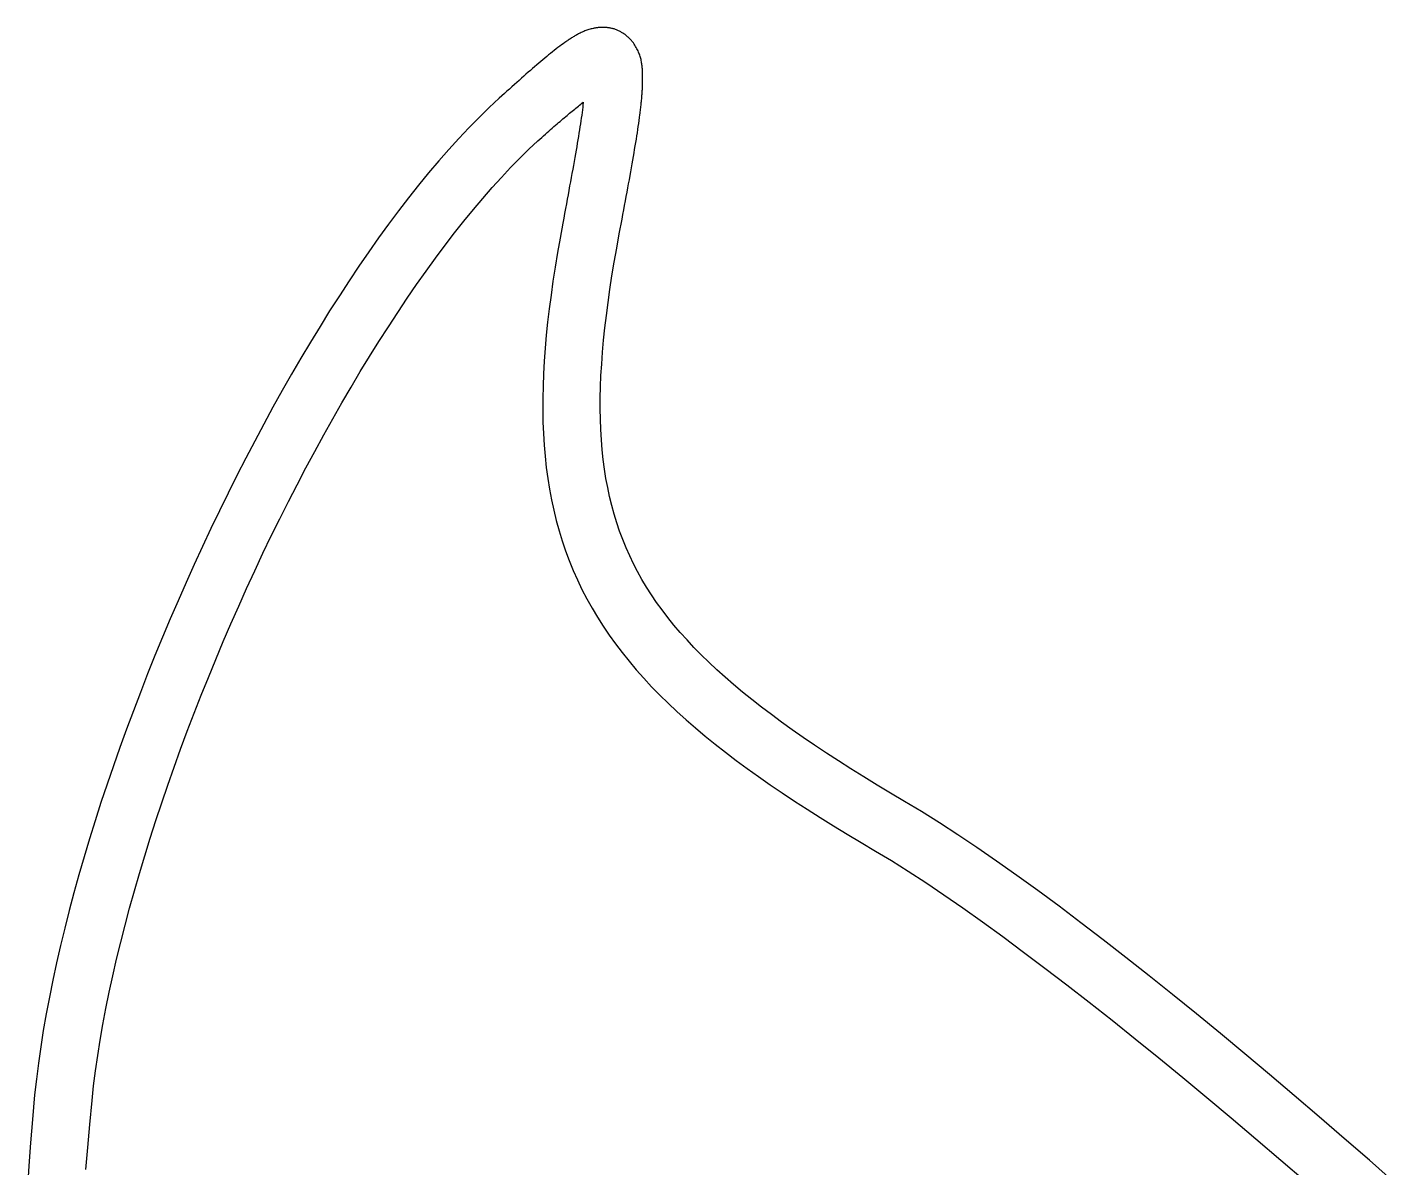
# Model space of a CAD drawing. Header units: metres. Extents: x 0 to 745, y 0 to 539.
# Drawn here: x 223.76 to 242.76, y 448.41 to 464.25 of the extents above; entities that cross this region are included whole.
import ezdxf

# ---------------------------------------------------------------- set-up
doc = ezdxf.new("R2010")
doc.units = ezdxf.units.M

msp = doc.modelspace()

# ---------------------------------------------------------------- linework, layer by layer
at = {"layer": '2', "color": 7}
for p, q in [((231.349524, 464.120511), (231.337864, 464.113196)), ((231.361234, 464.127695), (231.349524, 464.120511)), ((231.373008, 464.134745), (231.361234, 464.127695)), ((231.384861, 464.141656), (231.373008, 464.134745)), ((231.396807, 464.148424), (231.384861, 464.141656)), ((231.40886, 464.155045), (231.396807, 464.148424)), ((231.421036, 464.161514), (231.40886, 464.155045)), ((231.433348, 464.167827), (231.421036, 464.161514)), ((231.445811, 464.173981), (231.433348, 464.167827)), ((231.458439, 464.17997), (231.445811, 464.173981)), ((231.471246, 464.185791), (231.458439, 464.17997)), ((231.484248, 464.191439), (231.471246, 464.185791)), ((231.497458, 464.19691), (231.484248, 464.191439)), ((231.51089, 464.202201), (231.497458, 464.19691)), ((231.52456, 464.207306), (231.51089, 464.202201)), ((231.538482, 464.212221), (231.52456, 464.207306)), ((231.55267, 464.216943), (231.538482, 464.212221)), ((231.567138, 464.221467), (231.55267, 464.216943)), ((231.581901, 464.225789), (231.567138, 464.221467)), ((231.596974, 464.229905), (231.581901, 464.225789)), ((231.61237, 464.23381), (231.596974, 464.229905)), ((231.628104, 464.2375), (231.61237, 464.23381)), ((231.636127, 464.239253), (231.628104, 464.237498)), ((231.644286, 464.240932), (231.636127, 464.239253)), ((231.65258, 464.242528), (231.644286, 464.240932)), ((231.661004, 464.244035), (231.65258, 464.242528)), ((231.669555, 464.245446), (231.661004, 464.244035)), ((231.678231, 464.246755), (231.669555, 464.245446)), ((231.687029, 464.247954), (231.678231, 464.246755)), ((231.695945, 464.249037), (231.687029, 464.247954)), ((231.704976, 464.249997), (231.695945, 464.249037)), ((231.714119, 464.250828), (231.704976, 464.249997)), ((231.723371, 464.251523), (231.714119, 464.250828)), ((231.732729, 464.252075), (231.723371, 464.251523)), ((231.74219, 464.252478), (231.732729, 464.252075)), ((231.75175, 464.252724), (231.74219, 464.252478)), ((231.761407, 464.252808), (231.75175, 464.252724)), ((231.771158, 464.252723), (231.761407, 464.252808)), ((231.780999, 464.252461), (231.771158, 464.252723)), ((231.790927, 464.252016), (231.780999, 464.252461)), ((231.80094, 464.251382), (231.790927, 464.252016)), ((231.811034, 464.250552), (231.80094, 464.251382)), ((231.821206, 464.249519), (231.811034, 464.250552)), ((231.831452, 464.248276), (231.821206, 464.249519)), ((231.841771, 464.246817), (231.831452, 464.248276)), ((231.852159, 464.245136), (231.841771, 464.246817)), ((231.862612, 464.243224), (231.852159, 464.245136)), ((231.873127, 464.241077), (231.862612, 464.243224)), ((231.883702, 464.238686), (231.873127, 464.241077)), ((231.894334, 464.236046), (231.883702, 464.238686)), ((231.905019, 464.23315), (231.894334, 464.236046)), ((231.915754, 464.229991), (231.905019, 464.23315)), ((231.926536, 464.226562), (231.915754, 464.229991)), ((231.937306, 464.222848), (231.926536, 464.226562)), ((231.948002, 464.218845), (231.937306, 464.222848)), ((231.958616, 464.214562), (231.948002, 464.218845)), ((231.969142, 464.210009), (231.958616, 464.214562)), ((231.979573, 464.205195), (231.969142, 464.210009)), ((231.989902, 464.20013), (231.979573, 464.205195)), ((232.000123, 464.194824), (231.989902, 464.20013)), ((232.010229, 464.189286), (232.000123, 464.194824)), ((232.020212, 464.183527), (232.010229, 464.189286)), ((232.030067, 464.177556), (232.020212, 464.183527)), ((232.039786, 464.171382), (232.030067, 464.177556)), ((232.049363, 464.165015), (232.039786, 464.171382)), ((232.05879, 464.158465), (232.049363, 464.165015)), ((232.068062, 464.151742), (232.05879, 464.158465)), ((232.077171, 464.144856), (232.068062, 464.151742)), ((232.086111, 464.137815), (232.077171, 464.144856)), ((232.094875, 464.13063), (232.086111, 464.137815)), ((232.103456, 464.12331), (232.094875, 464.13063)), ((232.111847, 464.115866), (232.103456, 464.12331)), ((232.120042, 464.108306), (232.111847, 464.115866)), ((231.085049, 463.932415), (231.059385, 463.912244)), ((231.110398, 463.95205), (231.085049, 463.932415)), ((231.135442, 463.971149), (231.110398, 463.95205)), ((231.160193, 463.989712), (231.135442, 463.971149)), ((231.18466, 464.00774), (231.160193, 463.989712)), ((231.208857, 464.025231), (231.18466, 464.00774)), ((231.232792, 464.042187), (231.208857, 464.025231)), ((231.244651, 464.050486), (231.232792, 464.042187)), ((231.256431, 464.058693), (231.244651, 464.050486)), ((231.268145, 464.066803), (231.256431, 464.058693)), ((231.279808, 464.074812), (231.268145, 464.066803)), ((231.291435, 464.082716), (231.279808, 464.074812)), ((231.303039, 464.09051), (231.291435, 464.082716)), ((231.314636, 464.098191), (231.303039, 464.09051)), ((231.326239, 464.105754), (231.314636, 464.098191)), ((231.337864, 464.113196), (231.326239, 464.105754)), ((232.128034, 464.10064), (232.120042, 464.108306)), ((232.135816, 464.092879), (232.128034, 464.10064)), ((232.143381, 464.085032), (232.135816, 464.092879)), ((232.150722, 464.077108), (232.143381, 464.085032)), ((232.157833, 464.069117), (232.150722, 464.077108)), ((232.164708, 464.06107), (232.157833, 464.069117)), ((232.171338, 464.052974), (232.164708, 464.06107)), ((232.177718, 464.044841), (232.171338, 464.052974)), ((232.183841, 464.03668), (232.177718, 464.044841)), ((232.1897, 464.028501), (232.183841, 464.03668)), ((232.195288, 464.020313), (232.1897, 464.028501)), ((232.205824, 464.004022), (232.195288, 464.020313)), ((232.215696, 463.9879), (232.205824, 464.004022)), ((232.224925, 463.97194), (232.215696, 463.9879)), ((232.233534, 463.956134), (232.224925, 463.97194)), ((232.241545, 463.940475), (232.233534, 463.956134)), ((232.24898, 463.924954), (232.241545, 463.940475)), ((232.255862, 463.909563), (232.24898, 463.924954)), ((230.869981, 463.756032), (230.841398, 463.73157)), ((230.898161, 463.779957), (230.869981, 463.756032)), ((230.925948, 463.803345), (230.898161, 463.779957)), ((230.953354, 463.826197), (230.925948, 463.803345)), ((230.98039, 463.848513), (230.953354, 463.826197)), ((231.007067, 463.870293), (230.98039, 463.848513)), ((231.033395, 463.891536), (231.007067, 463.870293)), ((231.059385, 463.912244), (231.033395, 463.891536)), ((232.262211, 463.894296), (232.255862, 463.909563)), ((232.268051, 463.879144), (232.262211, 463.894296)), ((232.273404, 463.8641), (232.268051, 463.879144)), ((232.278292, 463.849155), (232.273404, 463.8641)), ((232.282737, 463.834303), (232.278292, 463.849155)), ((232.28676, 463.819536), (232.282737, 463.834303)), ((232.290386, 463.804845), (232.28676, 463.819536)), ((232.293634, 463.790223), (232.290386, 463.804845)), ((232.296528, 463.775663), (232.293634, 463.790223)), ((232.29909, 463.761156), (232.296528, 463.775663)), ((232.301342, 463.746695), (232.29909, 463.761156)), ((232.303305, 463.732273), (232.301342, 463.746695)), ((230.629107, 463.545315), (230.596903, 463.51656)), ((230.660819, 463.573533), (230.629107, 463.545315)), ((230.692052, 463.601214), (230.660819, 463.573533)), ((230.722815, 463.628359), (230.692052, 463.601214)), ((230.75312, 463.654967), (230.722815, 463.628359)), ((230.782979, 463.681038), (230.75312, 463.654967)), ((230.812401, 463.706572), (230.782979, 463.681038)), ((230.841398, 463.73157), (230.812401, 463.706572)), ((232.305003, 463.717881), (232.303305, 463.732273)), ((232.306458, 463.703512), (232.305003, 463.717881)), ((232.30769, 463.689157), (232.306458, 463.703512)), ((232.308724, 463.674811), (232.30769, 463.689157)), ((232.30958, 463.660463), (232.308724, 463.674811)), ((232.310281, 463.646108), (232.30958, 463.660463)), ((232.310849, 463.631737), (232.310281, 463.646108)), ((232.311307, 463.617343), (232.310849, 463.631737)), ((232.311676, 463.602917), (232.311307, 463.617343)), ((232.311978, 463.588452), (232.311676, 463.602917)), ((232.312236, 463.573941), (232.311978, 463.588452)), ((232.312472, 463.559375), (232.312236, 463.573941)), ((232.31266, 463.544725), (232.312472, 463.559375)), ((232.312746, 463.529965), (232.31266, 463.544725)), ((230.428139, 463.36473), (230.39276, 463.332753)), ((230.462962, 463.396171), (230.428139, 463.36473)), ((230.497238, 463.427073), (230.462962, 463.396171)), ((230.53098, 463.457439), (230.497238, 463.427073)), ((230.564198, 463.487268), (230.53098, 463.457439)), ((230.596903, 463.51656), (230.564198, 463.487268)), ((232.306134, 463.34302), (232.307203, 463.359363)), ((232.307203, 463.359363), (232.308182, 463.375557)), ((232.308182, 463.375557), (232.309068, 463.391603)), ((232.309068, 463.391603), (232.309861, 463.407507)), ((232.309861, 463.407507), (232.31056, 463.42327)), ((232.31056, 463.42327), (232.311165, 463.438896)), ((232.311165, 463.438896), (232.311673, 463.454389)), ((232.311673, 463.454389), (232.312085, 463.469752)), ((232.312085, 463.469752), (232.312399, 463.484987)), ((232.312399, 463.484987), (232.312615, 463.500099)), ((232.312615, 463.500099), (232.312731, 463.515091)), ((232.312731, 463.515091), (232.312746, 463.529965)), ((230.320288, 463.267187), (230.18016, 463.137253)), ((230.356813, 463.300239), (230.320288, 463.267187)), ((230.39276, 463.332753), (230.356813, 463.300239)), ((231.41968, 463.159018), (231.436319, 463.172526)), ((231.436319, 463.172526), (231.452871, 463.185931)), ((231.452871, 463.185931), (231.469357, 463.199257)), ((231.469357, 463.199257), (231.4858, 463.212525)), ((231.483352, 463.165189), (231.483215, 463.162991)), ((231.48347, 463.167325), (231.483352, 463.165189)), ((231.48357, 463.169407), (231.48347, 463.167325)), ((231.483656, 463.171444), (231.48357, 463.169407)), ((231.483731, 463.173443), (231.483656, 463.171444)), ((231.483796, 463.175414), (231.483731, 463.173443)), ((231.483854, 463.177364), (231.483796, 463.175414)), ((231.483907, 463.179302), (231.483854, 463.177364)), ((231.483959, 463.181236), (231.483907, 463.179302)), ((231.484012, 463.183173), (231.483959, 463.181236)), ((231.484068, 463.185124), (231.484012, 463.183173)), ((231.48413, 463.187094), (231.484068, 463.185124)), ((231.4842, 463.189094), (231.48413, 463.187094)), ((231.48428, 463.191131), (231.4842, 463.189094)), ((231.484374, 463.193214), (231.48428, 463.191131)), ((231.484484, 463.19535), (231.484374, 463.193214)), ((231.484613, 463.197548), (231.484484, 463.19535)), ((231.484762, 463.199816), (231.484613, 463.197548)), ((231.484935, 463.202163), (231.484762, 463.199816)), ((231.485134, 463.204596), (231.484935, 463.202163)), ((231.485361, 463.207125), (231.485134, 463.204596)), ((231.48562, 463.209757), (231.485361, 463.207125)), ((231.485912, 463.2125), (231.48562, 463.209757)), ((231.4858, 463.212525), (231.485912, 463.2125)), ((232.288637, 463.152408), (232.290645, 463.170617)), ((232.290645, 463.170617), (232.292572, 463.18864)), ((232.292572, 463.18864), (232.294418, 463.206481)), ((232.294418, 463.206481), (232.296181, 463.224142)), ((232.296181, 463.224142), (232.297861, 463.241627)), ((232.297861, 463.241627), (232.299456, 463.258939)), ((232.299456, 463.258939), (232.300966, 463.276081)), ((232.300966, 463.276081), (232.30239, 463.293057)), ((232.30239, 463.293057), (232.303727, 463.30987)), ((232.303727, 463.30987), (232.304975, 463.326523)), ((232.304975, 463.326523), (232.306134, 463.34302)), ((230.039917, 463.001045), (229.899621, 462.858725)), ((230.18016, 463.137253), (230.039917, 463.001045)), ((231.185507, 462.964093), (231.205267, 462.980937)), ((231.205267, 462.980937), (231.224655, 462.997391)), ((231.224655, 462.997391), (231.243694, 463.013478)), ((231.243694, 463.013478), (231.262406, 463.02922)), ((231.262406, 463.02922), (231.280812, 463.044639)), ((231.280812, 463.044639), (231.298934, 463.059757)), ((231.298934, 463.059757), (231.316794, 463.074597)), ((231.316794, 463.074597), (231.334415, 463.08918)), ((231.334415, 463.08918), (231.351817, 463.103528)), ((231.351817, 463.103528), (231.369023, 463.117664)), ((231.369023, 463.117664), (231.386054, 463.13161)), ((231.386054, 463.13161), (231.402933, 463.145387)), ((231.402933, 463.145387), (231.41968, 463.159018)), ((231.460508, 462.99322), (231.454582, 462.953283)), ((231.466126, 463.032077), (231.460508, 462.99322)), ((231.471436, 463.069857), (231.466126, 463.032077)), ((231.476432, 463.10656), (231.471436, 463.069857)), ((231.481112, 463.142188), (231.476432, 463.10656)), ((231.481496, 463.145179), (231.481112, 463.142188)), ((231.481841, 463.148041), (231.481496, 463.145179)), ((231.482148, 463.150784), (231.481841, 463.148041)), ((231.482421, 463.153415), (231.482148, 463.150784)), ((231.482661, 463.155943), (231.482421, 463.153415)), ((231.482872, 463.158376), (231.482661, 463.155943)), ((231.483056, 463.160723), (231.482872, 463.158376)), ((231.483215, 463.162991), (231.483056, 463.160723)), ((232.264308, 462.959369), (232.26978, 462.999642)), ((232.26978, 462.999642), (232.274952, 463.039062)), ((232.274952, 463.039062), (232.277423, 463.058456)), ((232.277423, 463.058456), (232.27982, 463.077645)), ((232.27982, 463.077645), (232.28214, 463.096631)), ((232.28214, 463.096631), (232.284384, 463.115418)), ((232.284384, 463.115418), (232.28655, 463.134009)), ((232.28655, 463.134009), (232.288637, 463.152408)), ((229.899621, 462.858725), (229.759333, 462.710451)), ((230.962698, 462.769382), (230.98737, 462.791334)), ((230.98737, 462.791334), (231.011452, 462.812676)), ((231.011452, 462.812676), (231.034967, 462.83343)), ((231.034967, 462.83343), (231.057935, 462.853618)), ((231.057935, 462.853618), (231.08038, 462.873262)), ((231.08038, 462.873262), (231.102322, 462.892384)), ((231.102322, 462.892384), (231.123784, 462.911005)), ((231.123784, 462.911005), (231.144788, 462.92915)), ((231.144788, 462.92915), (231.165355, 462.946838)), ((231.165355, 462.946838), (231.185507, 462.964093)), ((231.434997, 462.826992), (231.427875, 462.782731)), ((231.441824, 462.870171), (231.434997, 462.826992)), ((231.448353, 462.912268), (231.441824, 462.870171)), ((231.454582, 462.953283), (231.448353, 462.912268)), ((232.232577, 462.744928), (232.239497, 462.789586)), ((232.239497, 462.789586), (232.246133, 462.833351)), ((232.246133, 462.833351), (232.252482, 462.876231)), ((232.252482, 462.876231), (232.258542, 462.918234)), ((232.258542, 462.918234), (232.264308, 462.959369)), ((229.759333, 462.710451), (229.619115, 462.556384)), ((230.732149, 462.558453), (230.85768, 462.675025)), ((230.85768, 462.675025), (230.884928, 462.69964)), ((230.884928, 462.69964), (230.911499, 462.723557)), ((230.911499, 462.723557), (230.937415, 462.746797)), ((230.937415, 462.746797), (230.962698, 462.769382)), ((231.396509, 462.594834), (231.387962, 462.545141)), ((231.404776, 462.643438), (231.396509, 462.594834)), ((231.412762, 462.690955), (231.404776, 462.643438)), ((231.420463, 462.737385), (231.412762, 462.690955)), ((231.427875, 462.782731), (231.420463, 462.737385)), ((232.202117, 462.557205), (232.210143, 462.605515)), ((232.210143, 462.605515), (232.217897, 462.652901)), ((232.217897, 462.652901), (232.225376, 462.699369)), ((232.225376, 462.699369), (232.232577, 462.744928)), ((229.619115, 462.556384), (229.479027, 462.396683)), ((230.478089, 462.305063), (230.605586, 462.435073)), ((230.605586, 462.435073), (230.732149, 462.558453)), ((231.370045, 462.442487), (231.36068, 462.389523)), ((231.37914, 462.49436), (231.370045, 462.442487)), ((231.387962, 462.545141), (231.37914, 462.49436)), ((232.167352, 462.354551), (232.176437, 462.406642)), ((232.176437, 462.406642), (232.185261, 462.457776)), ((232.185261, 462.457776), (232.193822, 462.507961)), ((232.193822, 462.507961), (232.202117, 462.557205)), ((229.339132, 462.231508), (229.199489, 462.061019)), ((229.479027, 462.396683), (229.339132, 462.231508)), ((230.349754, 462.168604), (230.478089, 462.305063)), ((231.330999, 462.224072), (231.320586, 462.166731)), ((231.341154, 462.280317), (231.330999, 462.224072)), ((231.351049, 462.335467), (231.341154, 462.280317)), ((231.36068, 462.389523), (231.351049, 462.335467)), ((232.138566, 462.192455), (232.148414, 462.247466)), ((232.148414, 462.247466), (232.15801, 462.301495)), ((232.15801, 462.301495), (232.167352, 462.354551)), ((229.199489, 462.061019), (229.060161, 461.885376)), ((230.090961, 461.877058), (230.220679, 462.025876)), ((230.220679, 462.025876), (230.349754, 462.168604)), ((231.299002, 462.048757), (231.287837, 461.988122)), ((231.30992, 462.108293), (231.299002, 462.048757)), ((231.320586, 462.166731), (231.30992, 462.108293)), ((232.107545, 462.021455), (232.118129, 462.079458)), ((232.118129, 462.079458), (232.12847, 462.136455)), ((232.12847, 462.136455), (232.138566, 462.192455)), ((229.060161, 461.885376), (228.921208, 461.704738)), ((229.960697, 461.72233), (230.090961, 461.877058)), ((231.264774, 461.863551), (231.252882, 461.799613)), ((231.276426, 461.926387), (231.264774, 461.863551)), ((231.287837, 461.988122), (231.276426, 461.926387)), ((232.062843, 461.779232), (232.074367, 461.841336)), ((232.074367, 461.841336), (232.085661, 461.902402)), ((232.085661, 461.902402), (232.096721, 461.962439)), ((232.096721, 461.962439), (232.107545, 462.021455)), ((228.921208, 461.704738), (228.782692, 461.519266)), ((229.829985, 461.561871), (229.960697, 461.72233)), ((231.228396, 461.668424), (231.215807, 461.601172)), ((231.240756, 461.734571), (231.228396, 461.668424)), ((231.252882, 461.799613), (231.240756, 461.734571)), ((232.026914, 461.586616), (232.039113, 461.65188)), ((232.039113, 461.65188), (232.05109, 461.716083)), ((232.05109, 461.716083), (232.062843, 461.779232)), ((228.782692, 461.519266), (228.644674, 461.329119)), ((229.698921, 461.395862), (229.829985, 461.561871)), ((231.202992, 461.532814), (231.165142, 461.326184)), ((231.215807, 461.601172), (231.202992, 461.532814)), ((232.001863, 461.452871), (232.014497, 461.520282)), ((232.014497, 461.520282), (232.026914, 461.586616)), ((228.644674, 461.329119), (228.507216, 461.134456)), ((229.567602, 461.224483), (229.698921, 461.395862)), ((231.165142, 461.326184), (231.129829, 461.123066)), ((231.95244, 461.184748), (231.989016, 461.384375)), ((231.989016, 461.384375), (232.001863, 461.452871)), ((228.507216, 461.134456), (228.370378, 460.935438)), ((229.436127, 461.047912), (229.567602, 461.224483)), ((231.129829, 461.123066), (231.097111, 460.92339)), ((231.91847, 460.989524), (231.95244, 461.184748)), ((228.370378, 460.935438), (228.234221, 460.732225)), ((229.304592, 460.86633), (229.436127, 461.047912)), ((231.097111, 460.92339), (231.067044, 460.727084)), ((231.887133, 460.798606), (231.91847, 460.989524)), ((228.234221, 460.732225), (228.098808, 460.524976)), ((229.173094, 460.679916), (229.304592, 460.86633)), ((231.067044, 460.727084), (231.039689, 460.534079)), ((231.858454, 460.611895), (231.887133, 460.798606)), ((228.098808, 460.524976), (227.964199, 460.313851)), ((229.04173, 460.48885), (229.173094, 460.679916)), ((231.039689, 460.534079), (231.015102, 460.344304)), ((231.83246, 460.429292), (231.858454, 460.611895)), ((228.910599, 460.293312), (229.04173, 460.48885)), ((231.015102, 460.344304), (230.993342, 460.157688)), ((231.809177, 460.2507), (231.83246, 460.429292)), ((227.964199, 460.313851), (227.830456, 460.09901)), ((228.779796, 460.093482), (228.910599, 460.293312)), ((230.993342, 460.157688), (230.974467, 459.974162)), ((231.788633, 460.07602), (231.809177, 460.2507)), ((227.830456, 460.09901), (227.697639, 459.880613)), ((228.649419, 459.889539), (228.779796, 460.093482)), ((230.974467, 459.974162), (230.958535, 459.793654)), ((231.770854, 459.905153), (231.788633, 460.07602)), ((227.697639, 459.880613), (227.56581, 459.658819)), ((228.519565, 459.681663), (228.649419, 459.889539)), ((230.958535, 459.793654), (230.945604, 459.616096)), ((231.755865, 459.738002), (231.770854, 459.905153)), ((227.56581, 459.658819), (227.435031, 459.433789)), ((228.390332, 459.470033), (228.519565, 459.681663)), ((230.945604, 459.616096), (230.935732, 459.441415)), ((231.734368, 459.414452), (231.743695, 459.574467)), ((231.743695, 459.574467), (231.755865, 459.738002)), ((227.435031, 459.433789), (227.305362, 459.205682)), ((228.261816, 459.254831), (228.390332, 459.470033)), ((230.935732, 459.441415), (230.928977, 459.269541)), ((231.727912, 459.257856), (231.734368, 459.414452)), ((227.305362, 459.205682), (227.176865, 458.974657)), ((228.134116, 459.036234), (228.261816, 459.254831)), ((230.928977, 459.269541), (230.925398, 459.100405)), ((231.724353, 459.104582), (231.727912, 459.257856)), ((228.007327, 458.814424), (228.134116, 459.036234)), ((230.925398, 459.100405), (230.925052, 458.933936)), ((231.723718, 458.954532), (231.724353, 459.104582)), ((227.176865, 458.974657), (227.0496, 458.740876)), ((227.881547, 458.589579), (228.007327, 458.814424)), ((230.925052, 458.933936), (230.927998, 458.770063)), ((231.726032, 458.807606), (231.723718, 458.954532)), ((231.731323, 458.663708), (231.726032, 458.807606)), ((227.0496, 458.740876), (226.92363, 458.504497)), ((230.927998, 458.770063), (230.934293, 458.608716)), ((230.934293, 458.608716), (230.943996, 458.449825)), ((231.739618, 458.522738), (231.731323, 458.663708)), ((226.92363, 458.504497), (226.799015, 458.26568)), ((227.756874, 458.361879), (227.881547, 458.589579)), ((230.943996, 458.449825), (230.957165, 458.293319)), ((231.750941, 458.384598), (231.739618, 458.522738)), ((226.799015, 458.26568), (226.675817, 458.024585)), ((227.633404, 458.131505), (227.756874, 458.361879)), ((230.957165, 458.293319), (230.973857, 458.139128)), ((231.765321, 458.24919), (231.750941, 458.384598)), ((231.782783, 458.116415), (231.765321, 458.24919)), ((227.511236, 457.898636), (227.633404, 458.131505)), ((230.973857, 458.139128), (230.994132, 457.987181)), ((231.803354, 457.986175), (231.782783, 458.116415)), ((226.675817, 458.024585), (226.554097, 457.781372)), ((227.390465, 457.663451), (227.511236, 457.898636)), ((230.994132, 457.987181), (231.018047, 457.837408)), ((231.827061, 457.858371), (231.803354, 457.986175)), ((231.85393, 457.732906), (231.827061, 457.858371)), ((226.554097, 457.781372), (226.433916, 457.536201)), ((227.271189, 457.426131), (227.390465, 457.663451)), ((231.018047, 457.837408), (231.045659, 457.689738)), ((231.045659, 457.689738), (231.077028, 457.544102)), ((231.883987, 457.609681), (231.85393, 457.732906)), ((226.433916, 457.536201), (226.315335, 457.289232)), ((231.077028, 457.544102), (231.112212, 457.400428)), ((231.917259, 457.488597), (231.883987, 457.609681)), ((231.953772, 457.369557), (231.917259, 457.488597)), ((226.315335, 457.289232), (226.198416, 457.040624)), ((227.153505, 457.186854), (227.271189, 457.426131)), ((231.112212, 457.400428), (231.151268, 457.258646)), ((231.993554, 457.252461), (231.953772, 457.369557)), ((227.037511, 456.945802), (227.153505, 457.186854)), ((231.151268, 457.258646), (231.194254, 457.118687)), ((231.194254, 457.118687), (231.241229, 456.980479)), ((232.036629, 457.137212), (231.993554, 457.252461)), ((232.083026, 457.023711), (232.036629, 457.137212)), ((226.198416, 457.040624), (226.083263, 456.790578)), ((226.923304, 456.703153), (227.037511, 456.945802)), ((231.241229, 456.980479), (231.29225, 456.843952)), ((232.13277, 456.91186), (232.083026, 457.023711)), ((232.185888, 456.80156), (232.13277, 456.91186)), ((226.083263, 456.790578), (225.969995, 456.539293)), ((231.29225, 456.843952), (231.347377, 456.709035)), ((231.347377, 456.709035), (231.406666, 456.575659)), ((232.24257, 456.692478), (232.185888, 456.80156)), ((225.969995, 456.539293), (225.858693, 456.286927)), ((226.810935, 456.459046), (226.923304, 456.703153)), ((231.406666, 456.575659), (231.470176, 456.443753)), ((232.303025, 456.584295), (232.24257, 456.692478)), ((232.367312, 456.476934), (232.303025, 456.584295)), ((226.700444, 456.213623), (226.810935, 456.459046)), ((231.470176, 456.443753), (231.537801, 456.313479)), ((232.435486, 456.370321), (232.367312, 456.476934)), ((232.507604, 456.264379), (232.435486, 456.370321)), ((225.858693, 456.286927), (225.749436, 456.033638)), ((226.591909, 455.967066), (226.700444, 456.213623)), ((231.537801, 456.313479), (231.609414, 456.184985)), ((231.609414, 456.184985), (231.685043, 456.058177)), ((232.583723, 456.159034), (232.507604, 456.264379)), ((232.6639, 456.05421), (232.583723, 456.159034)), ((225.749436, 456.033638), (225.642304, 455.779583)), ((226.485408, 455.719557), (226.591909, 455.967066)), ((231.685043, 456.058177), (231.764718, 455.932961)), ((232.748191, 455.949831), (232.6639, 456.05421)), ((232.836654, 455.845822), (232.748191, 455.949831)), ((225.642304, 455.779583), (225.537378, 455.52492)), ((231.764718, 455.932961), (231.848465, 455.809243)), ((231.848465, 455.809243), (231.936314, 455.686928)), ((232.929345, 455.742108), (232.836654, 455.845822)), ((226.381018, 455.471277), (226.485408, 455.719557)), ((231.936314, 455.686928), (232.028293, 455.565921)), ((232.028293, 455.565921), (232.12443, 455.44613)), ((233.026321, 455.638612), (232.929345, 455.742108)), ((233.127638, 455.53526), (233.026321, 455.638612)), ((225.537378, 455.52492), (225.434738, 455.269806)), ((226.278816, 455.22241), (226.381018, 455.471277)), ((232.12443, 455.44613), (232.224754, 455.327459)), ((233.233354, 455.431976), (233.127638, 455.53526)), ((233.343525, 455.328684), (233.233354, 455.431976)), ((225.434738, 455.269806), (225.334464, 455.014399)), ((226.178882, 454.973136), (226.278816, 455.22241)), ((232.224754, 455.327459), (232.329292, 455.209814)), ((232.329292, 455.209814), (232.438073, 455.093101)), ((233.458208, 455.22531), (233.343525, 455.328684)), ((233.577459, 455.121777), (233.458208, 455.22531)), ((225.334464, 455.014399), (225.236636, 454.758857)), ((232.438073, 455.093101), (232.551125, 454.977225)), ((233.701336, 455.01801), (233.577459, 455.121777)), ((233.829896, 454.913934), (233.701336, 455.01801)), ((226.081291, 454.723639), (226.178882, 454.973136)), ((232.551125, 454.977225), (232.668477, 454.862093)), ((232.668477, 454.862093), (232.790157, 454.74761)), ((233.963194, 454.809473), (233.829896, 454.913934)), ((234.101288, 454.704551), (233.963194, 454.809473)), ((225.236636, 454.758857), (225.141335, 454.503338)), ((225.986123, 454.4741), (226.081291, 454.723639)), ((232.790157, 454.74761), (232.916193, 454.633682)), ((232.916193, 454.633682), (233.046613, 454.520215)), ((234.244235, 454.599094), (234.101288, 454.704551)), ((225.141335, 454.503338), (225.048641, 454.247999)), ((225.893454, 454.224701), (225.986123, 454.4741)), ((233.046613, 454.520215), (233.181446, 454.407114)), ((234.392091, 454.493025), (234.244235, 454.599094)), ((234.544913, 454.386269), (234.392091, 454.493025)), ((225.048641, 454.247999), (224.958633, 453.992998)), ((233.181446, 454.407114), (233.320721, 454.294285)), ((233.320721, 454.294285), (233.464464, 454.181634)), ((234.702758, 454.278751), (234.544913, 454.386269)), ((234.865682, 454.170395), (234.702758, 454.278751)), ((225.803362, 453.975625), (225.893454, 454.224701)), ((233.464464, 454.181634), (233.612706, 454.069066)), ((233.612706, 454.069066), (233.765473, 453.956488)), ((235.033743, 454.061126), (234.865682, 454.170395)), ((235.206997, 453.950869), (235.033743, 454.061126)), ((224.958633, 453.992998), (224.871392, 453.738492)), ((225.715926, 453.727053), (225.803362, 453.975625)), ((233.765473, 453.956488), (233.922795, 453.843804)), ((235.385501, 453.839546), (235.206997, 453.950869)), ((224.871392, 453.738492), (224.786998, 453.48464)), ((225.631222, 453.479168), (225.715926, 453.727053)), ((233.922795, 453.843804), (234.084699, 453.730922)), ((234.084699, 453.730922), (234.251215, 453.617746)), ((235.569312, 453.727085), (235.385501, 453.839546)), ((235.758486, 453.613408), (235.569312, 453.727085)), ((224.786998, 453.48464), (224.705531, 453.231598)), ((225.549328, 453.232152), (225.631222, 453.479168)), ((234.251215, 453.617746), (234.422369, 453.504182)), ((234.422369, 453.504182), (234.598191, 453.390136)), ((235.95308, 453.49844), (235.758486, 453.613408)), ((236.189176, 453.356753), (235.95308, 453.49844)), ((234.598191, 453.390136), (234.778709, 453.275514)), ((236.435374, 453.202617), (236.189176, 453.356753)), ((224.705531, 453.231598), (224.627072, 452.979525)), ((225.470322, 452.986186), (225.549328, 453.232152)), ((234.778709, 453.275514), (234.963951, 453.160221)), ((234.963951, 453.160221), (235.153945, 453.044164)), ((236.691209, 453.036485), (236.435374, 453.202617)), ((224.627072, 452.979525), (224.551701, 452.728579)), ((225.394281, 452.741453), (225.470322, 452.986186)), ((235.153945, 453.044164), (235.34872, 452.927247)), ((235.34872, 452.927247), (235.548304, 452.809377)), ((236.956213, 452.858813), (236.691209, 453.036485)), ((224.551701, 452.728579), (224.479497, 452.478916)), ((225.321284, 452.498135), (225.394281, 452.741453)), ((235.548304, 452.809377), (235.769671, 452.676369)), ((237.229918, 452.670056), (236.956213, 452.858813)), ((235.769671, 452.676369), (236.002315, 452.530314)), ((236.002315, 452.530314), (236.245716, 452.371694)), ((237.511857, 452.470668), (237.229918, 452.670056)), ((224.479497, 452.478916), (224.410542, 452.230694)), ((225.251408, 452.256414), (225.321284, 452.498135)), ((236.245716, 452.371694), (236.499354, 452.200989)), ((237.801565, 452.261104), (237.511857, 452.470668)), ((224.410542, 452.230694), (224.344914, 451.984072)), ((225.18473, 452.016472), (225.251408, 452.256414)), ((236.499354, 452.200989), (236.762712, 452.018681)), ((238.098572, 452.041818), (237.801565, 452.261104)), ((224.344914, 451.984072), (224.282695, 451.739207)), ((225.121329, 451.778491), (225.18473, 452.016472)), ((236.762712, 452.018681), (237.035269, 451.825249)), ((238.402413, 451.813266), (238.098572, 452.041818)), ((225.061282, 451.542653), (225.121329, 451.778491)), ((237.035269, 451.825249), (237.316507, 451.621175)), ((238.712619, 451.575901), (238.402413, 451.813266)), ((224.282695, 451.739207), (224.223965, 451.496257)), ((237.316507, 451.621175), (237.605905, 451.406941)), ((224.223965, 451.496257), (224.168803, 451.255378)), ((225.004666, 451.30914), (225.061282, 451.542653)), ((237.605905, 451.406941), (237.902946, 451.183026)), ((239.028725, 451.330179), (238.712619, 451.575901)), ((224.168803, 451.255378), (224.11729, 451.01673)), ((224.951559, 451.078135), (225.004666, 451.30914)), ((239.350263, 451.076555), (239.028725, 451.330179)), ((224.11729, 451.01673), (224.069505, 450.780469)), ((224.90204, 450.84982), (224.951559, 451.078135)), ((237.902946, 451.183026), (238.207108, 450.949913)), ((239.676765, 450.815482), (239.350263, 451.076555)), ((224.856185, 450.624375), (224.90204, 450.84982)), ((238.207108, 450.949913), (238.517874, 450.708081)), ((224.069505, 450.780469), (224.025531, 450.546753)), ((238.517874, 450.708081), (238.834724, 450.458011)), ((240.007765, 450.547416), (239.676765, 450.815482)), ((224.025531, 450.546753), (223.985445, 450.31574)), ((224.814072, 450.401985), (224.856185, 450.624375)), ((238.834724, 450.458011), (239.157138, 450.200186)), ((240.342795, 450.272812), (240.007765, 450.547416)), ((223.985445, 450.31574), (223.949329, 450.087588)), ((224.775779, 450.18283), (224.814072, 450.401985)), ((240.681389, 449.992124), (240.342795, 450.272812)), ((223.949329, 450.087588), (223.917263, 449.862454)), ((224.741384, 449.967093), (224.775779, 450.18283)), ((239.157138, 450.200186), (239.484597, 449.935085)), ((224.710964, 449.754956), (224.741384, 449.967093)), ((239.484597, 449.935085), (239.816583, 449.663189)), ((241.023079, 449.705807), (240.681389, 449.992124)), ((223.917263, 449.862454), (223.889326, 449.640496)), ((224.684596, 449.5466), (224.710964, 449.754956)), ((241.367398, 449.414315), (241.023079, 449.705807)), ((223.889326, 449.640496), (223.8656, 449.421872)), ((224.66236, 449.342209), (224.684596, 449.5466)), ((239.816583, 449.663189), (240.152576, 449.38498)), ((223.8656, 449.421872), (223.833293, 449.082035)), ((224.630404, 449.00925), (224.66236, 449.342209)), ((240.152576, 449.38498), (240.492056, 449.100939)), ((241.71388, 449.118103), (241.367398, 449.414315)), ((242.062056, 448.817627), (241.71388, 449.118103)), ((223.833293, 449.082035), (223.805444, 448.754428)), ((224.602428, 448.690201), (224.630404, 449.00925)), ((240.492056, 449.100939), (240.834504, 448.811545)), ((223.805444, 448.754428), (223.782248, 448.438173)), ((240.834504, 448.811545), (241.179401, 448.517281)), ((242.41146, 448.51334), (242.062056, 448.817627)), ((224.578656, 448.384061), (224.602428, 448.690201)), ((223.782248, 448.438173), (223.763898, 448.132388)), ((241.179401, 448.517281), (241.526228, 448.218627)), ((242.761625, 448.205697), (242.41146, 448.51334))]:
    msp.add_line(p, q, dxfattribs=at)

doc.saveas('drawing.dxf')
